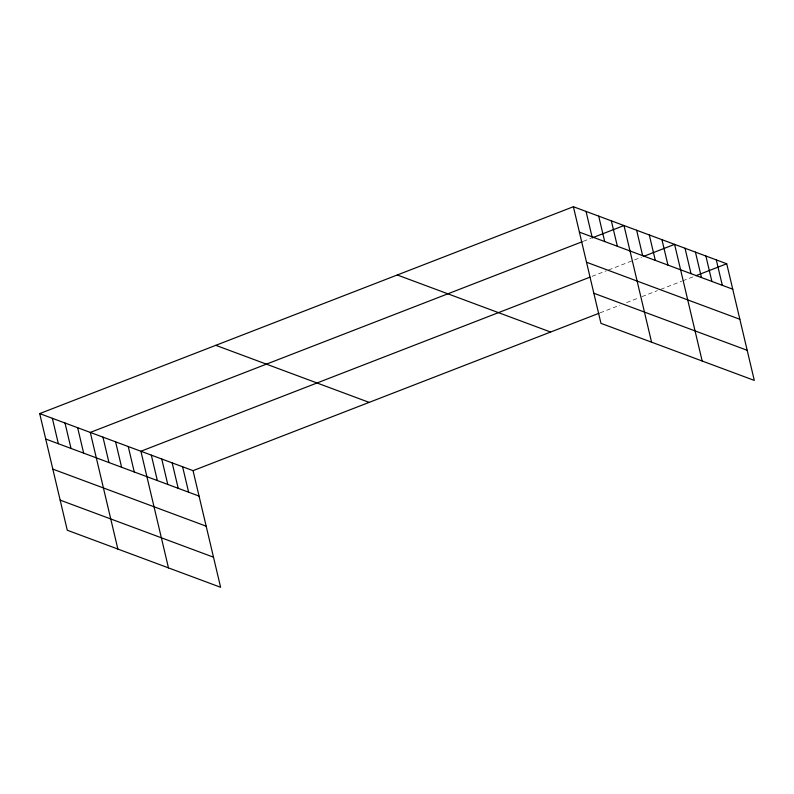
<?xml version="1.0" encoding="UTF-8"?>
<svg xmlns="http://www.w3.org/2000/svg" width="794" height="794" viewBox="0 0 794 794"><rect width="100%" height="100%" fill="white"/><g stroke="black" fill="none" stroke-linecap="round" stroke-linejoin="round"><path stroke-width="0.6" stroke-dasharray="3.97 2.98" d="M583.262 241.326L590.974 238.339M592.036 276.372L606.348 270.823M608.551 269.97L641.572 257.167M600.145 312.836L619.955 305.154M626.565 302.593L638.674 297.899M641.969 296.619L657.382 290.654M660.687 289.373L681.599 281.265M682.701 280.838L693.708 276.57"/><path stroke-width="1.19" d="M39.7 413.595L193.041 470.653L220.613 587.282L67.272 530.233L39.7 413.595L573.387 206.718L726.728 263.767L754.3 380.405L600.959 323.347L573.387 206.718M582.161 241.753L90.298 432.422L117.869 549.061M592.076 237.912L623.995 225.546L651.566 342.174M589.833 277.225L140.905 451.25L168.477 567.889M643.775 256.313L674.592 244.373L702.164 361.002M193.041 470.653L599.043 313.263M695.911 275.717L726.728 263.767M579.402 232.136L732.743 289.195M586.518 262.238L739.849 319.287M593.852 293.254L747.184 350.303M397.278 274.982L550.609 332.041M215.819 345.33L369.15 402.379M45.715 439.022L199.046 496.071M52.821 469.125L206.162 526.174M60.155 500.131L213.497 557.189M716.297 259.886L722.312 285.314M705.876 256.005L711.881 281.433M695.445 252.125L701.459 277.553M685.024 248.254L691.028 273.672M661.948 239.659L667.952 265.087M649.294 234.955L655.308 260.382M636.639 230.25L642.654 255.678M611.34 220.831L617.355 246.259M598.696 216.127L604.7 241.555M586.041 211.422L592.056 236.85M182.61 466.773L188.625 492.191M172.179 462.892L178.193 488.31M161.758 459.011L167.762 484.439M151.326 455.131L157.341 480.559M128.251 446.546L134.265 471.973M115.606 441.841L121.611 467.259M102.952 437.127L108.967 462.555M77.653 427.718L83.658 453.146M64.999 423.013L71.013 448.431M52.354 418.299L58.359 443.727"/></g></svg>
